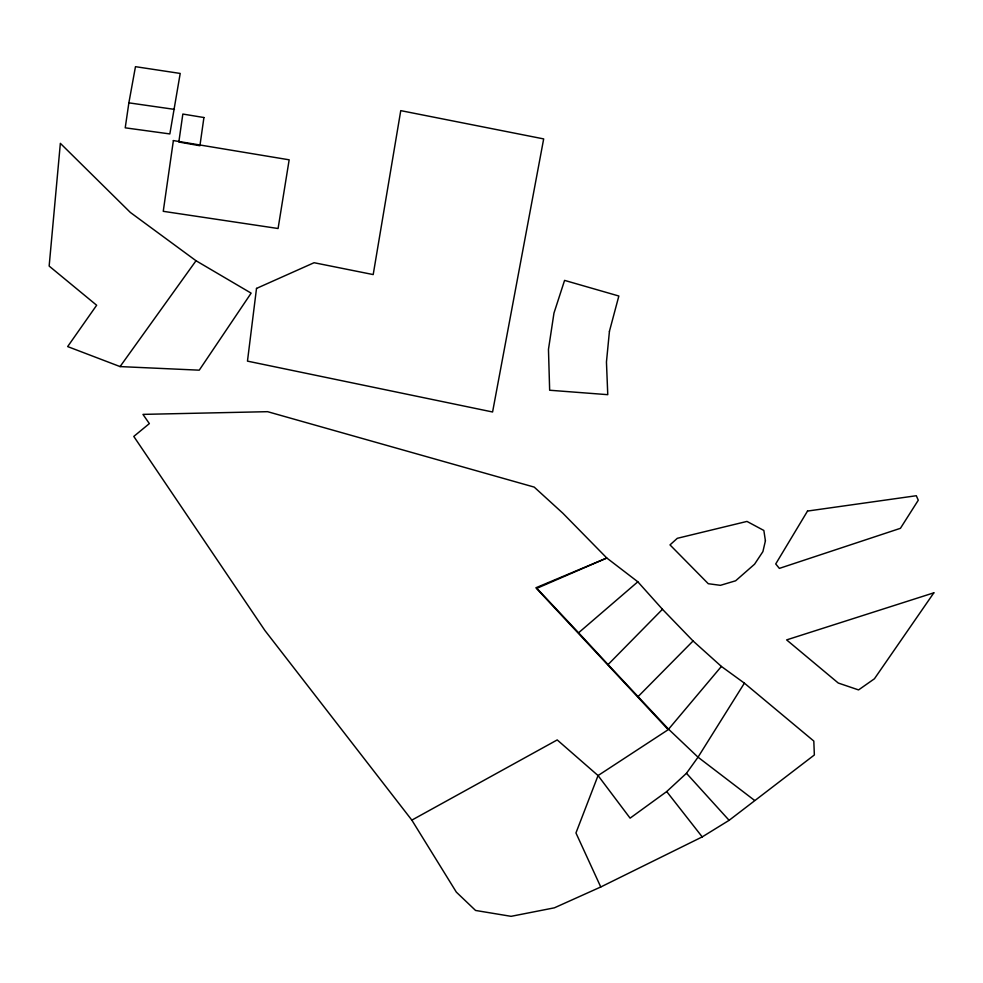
<?xml version="1.0" encoding="UTF-8"?>
<svg xmlns="http://www.w3.org/2000/svg" width="983" height="983" viewBox="0 0 983 983"><rect width="100%" height="100%" fill="white"/><g stroke="black" fill="none" stroke-linecap="round" stroke-linejoin="round"><path stroke-width="1.47" d="M128.871 102.846L125.222 127.827L169.85 133.934L180.208 73.442L135.47 66.672L128.871 102.846L174.458 109.383M744.389 683.148L698.028 757.18L686.466 773.289L666.707 791.561L630.103 818.151L598.057 775.562L557.214 739.929L411.84 820.129L264.906 630.496L133.786 436.427L149.355 423.599L142.953 414.384L267.597 411.68L534.211 487.101L562.841 513.212L606.806 558.012L637.832 581.801L662.456 609.288L693.064 640.977L721.387 666.437L744.389 683.148L813.813 741.071L814.354 754.969L729.116 820.314L702.218 836.902L600.76 886.985L554.387 907.825L511.086 916.328L475.563 910.455L456.345 892.134L411.84 820.129M120.073 366.585L196.022 260.741L251.132 293.143L199.254 370.173L120.073 366.585L67.655 346.581L96.653 305.246L49.15 266.074L60.356 143.346L130.37 212.463L196.022 260.741M754.452 800.309L698.028 757.18L668.563 729.202L721.387 666.437M668.563 729.202L608.059 664.582L662.456 609.288M637.832 696.861L693.064 640.977M600.76 886.985L575.952 832.957L598.057 775.562L668.207 729.681L535.882 587.785L606.806 558.012L536.841 588.326L578.594 632.769L637.832 581.801M578.594 632.769L608.059 664.582M686.466 773.289L729.116 820.314M666.707 791.561L702.218 836.902M609.435 331.296L606.45 362.027L607.764 394.674L549.657 390.239L548.465 349.395L553.97 313.098L564.574 280.388L618.848 296.018L609.435 331.296M256.514 288.412L247.47 361.13L492.581 411.988L543.673 138.91L400.757 110.637L373.196 274.576L314.081 262.719L256.514 288.412M203.923 117.53L199.918 145.742L178.832 142.019L182.838 114.053L203.923 117.53M173.377 140.581L163.252 211.32L278.078 228.511L289.162 159.811L173.377 140.581M765.413 540.822L762.906 551.61L754.575 564.193L735.64 580.781L720.428 585.327L708.276 583.718L670.001 544.901L677.299 538.315L746.969 521.42L763.852 530.464L765.413 540.822M807.522 511.062L775.722 563.947L779.372 568.383L900.428 528.313L918.282 500.212L916.303 495.727L807.522 511.062M933.85 592.823L874.428 678.774L858.552 689.919L838.253 683.025L786.621 639.896L933.85 592.823"/></g></svg>
